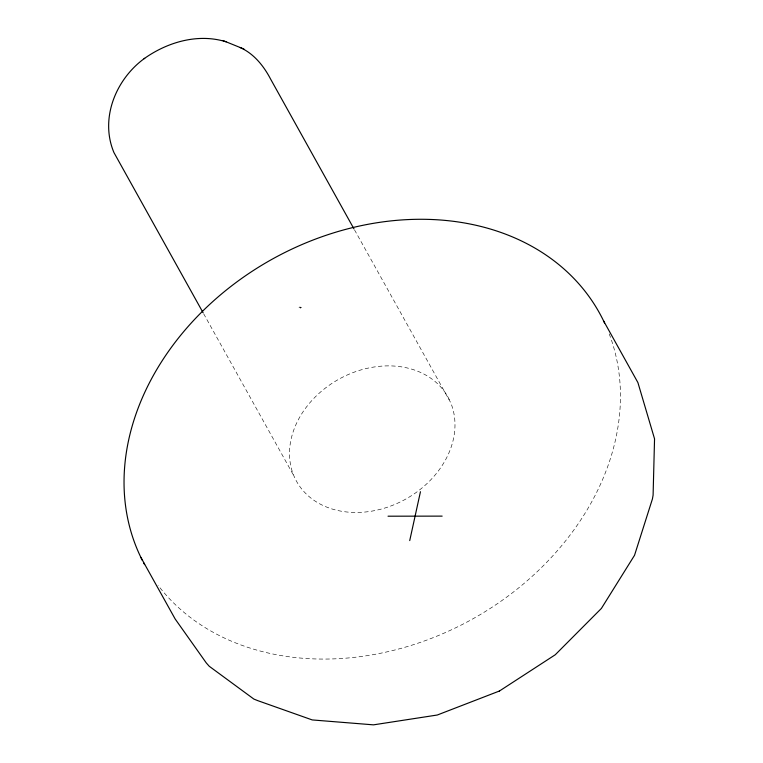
<?xml version="1.0" encoding="UTF-8"?>
<svg xmlns="http://www.w3.org/2000/svg" width="763" height="763" viewBox="0 0 763 763"><rect width="100%" height="100%" fill="white"/><g stroke="black" fill="none" stroke-linecap="round" stroke-linejoin="round"><path stroke-width="0.57" stroke-dasharray="3.81 2.86" d="M298.972 307.537L301.681 307.527M354.509 229.844L450.571 402.425A86.639 68.641 -29.1 0 1 356.168 512.478A86.639 68.641 -29.1 0 1 309.997 402.626A86.639 68.641 -29.1 0 1 450.571 402.425M299.897 306.764L300.756 308.3M203.645 313.736L293.917 475.921M609.198 333.87A259.916 205.934 -29.1 0 1 472.564 619.012A259.916 205.934 -29.1 0 1 158.065 585.316"/><path stroke-width="1.14" d="M409.731 540.595L420.451 491.725M144.732 58.303L144.045 58.732C115.604 79.705 99.724 118.78 113.954 152.59L203.072 312.696M140.859 557.362L175.137 618.946L206.268 662.913L209.253 666.28L253.869 699.07L257.675 700.606L312.22 719.929L373.479 724.85L437.285 715.017L499.469 691.001M499.288 691.116L555.264 654.759L601.387 608.435L634.53 555.302L652.422 498.973L653.099 495.149L654.549 438.839L637.906 382.578L603.628 320.994M144.045 58.732C167.364 42.06 198.18 33.057 226.172 41.841M388.033 516.198L442.149 516.122M240.04 47.478C253.831 53.591 263.75 65.971 270.607 79.094L353.927 228.805M222.882 40.506L243.941 49.051M142.414 560.481A259.916 205.934 -29.1 0 1 281.757 254.069A259.916 205.934 -29.1 0 1 604.62 323.083M144.598 564.601A259.916 205.934 -29.1 0 1 143.482 562.55"/></g></svg>
